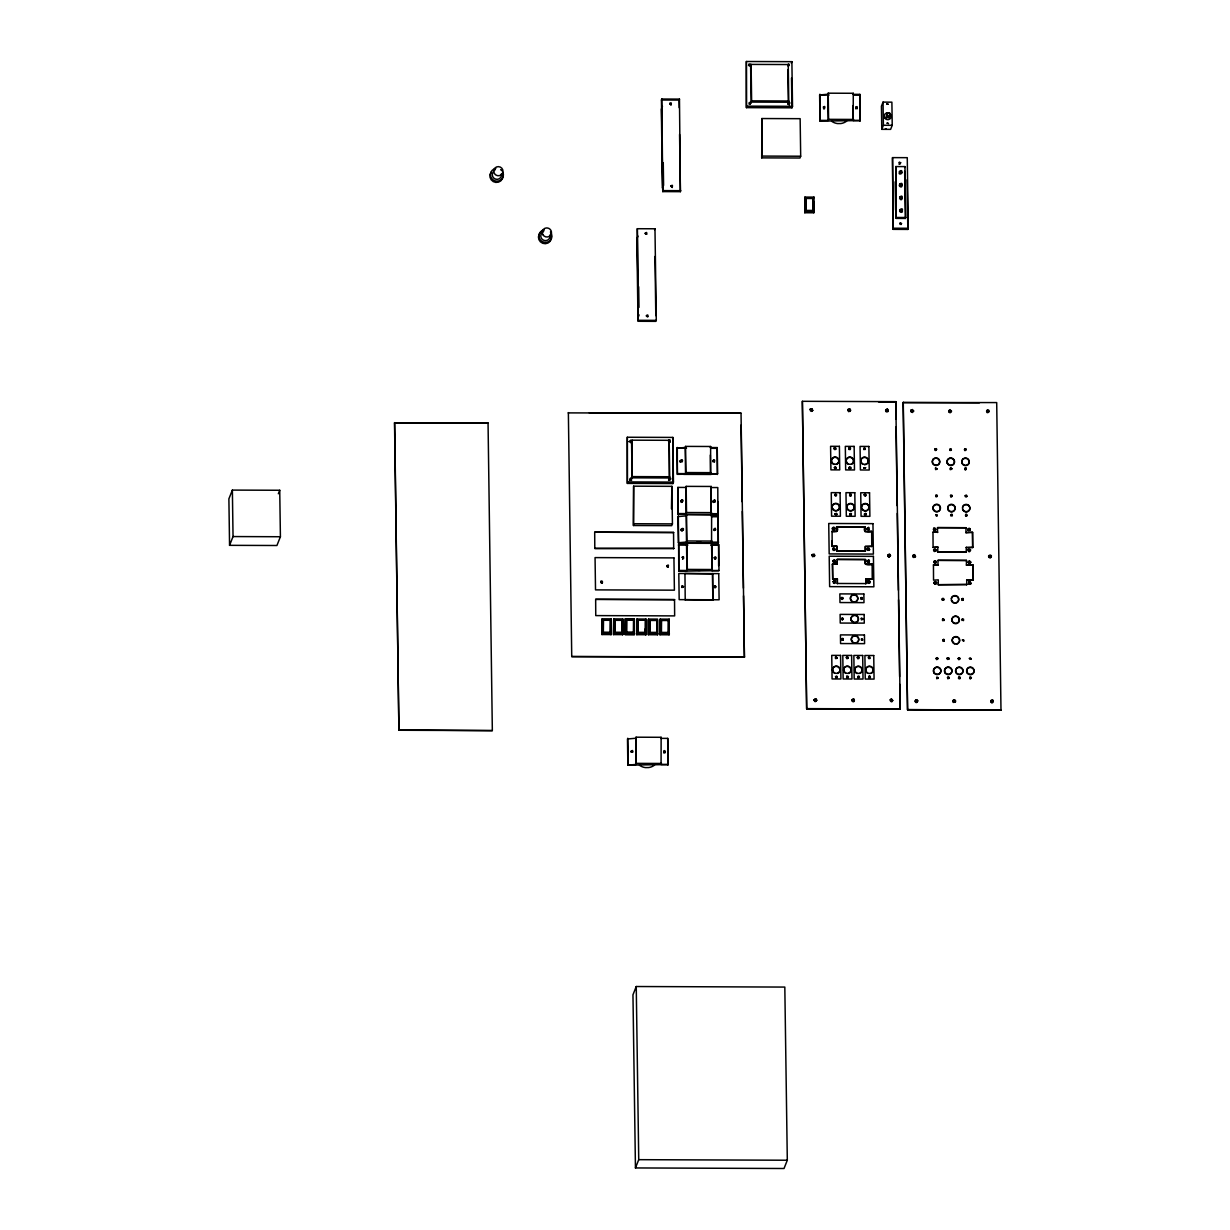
<?xml version="1.0" encoding="UTF-8"?>
<svg xmlns="http://www.w3.org/2000/svg" width="1230" height="1230" viewBox="0 0 1230 1230"><rect width="100%" height="100%" fill="white"/><g stroke="black" fill="none" stroke-linecap="round" stroke-linejoin="round"><path stroke-width="1.5" d="M603.3 632.205L603.377 619.674L610.434 619.689L610.357 632.235L603.3 632.205L603.377 619.674M614.908 632.251L614.985 619.705L622.042 619.736L621.965 632.282L614.908 632.251L614.985 619.705M626.516 632.066L626.577 619.536L633.635 619.551L633.573 632.097L626.516 632.066L626.577 619.536M638.124 632.343L638.186 619.797L645.243 619.828L645.181 632.358L638.124 632.343L638.186 619.797M649.732 632.374L649.794 619.843L656.851 619.859L656.789 632.404L649.732 632.374L649.794 619.843M661.34 632.42L661.402 619.874L668.459 619.905L668.397 632.451L661.34 632.42L661.402 619.874M806.111 210.407L806.188 197.861L813.245 197.892L813.168 210.438L806.111 210.407L806.188 197.861M835.554 676.654L837 677.53M837.246 677.253C836.062 673.056 834.816 680.866 837.369 676.715M960.092 658.481L958.693 659.695L958.462 658.004M846.332 657.404L846.747 658.696M848.024 658.035L847.824 656.882L846.578 657.143M947.285 658.112L948.668 659.234M851.867 700.562C853.805 695.15 856.218 704.129 852.067 700.608M952.896 700.823C954.034 705.543 957.463 698.025 953.327 700.254M955.649 700.962L955.418 701.961M868.718 676.715C869.41 680.882 871.701 673.533 868.595 677.023M971.439 677.73L970.239 679.006L969.686 677.423M917.764 700.823C915.735 706.266 913.506 697.287 917.549 700.793M631.482 480.407L630.975 479.408L629.729 479.823M669.935 442.262L668.49 441.339M834.401 467.523C835.8 470.921 836.846 464.771 834.34 467.615M836.077 468.2C834.663 464.802 833.617 470.952 836.123 468.107M936.983 468.891L935.492 468.03L936.491 469.491M848.808 448.473C851.529 445.691 850.191 451.779 848.854 448.381M680.036 461.066L679.944 461.85M668.643 480.377C670.611 479.331 670.673 479.362 668.643 480.361M630.913 752.068L631.836 751.161L632.774 752.084M681.297 500.502C684.418 497.812 681.512 503.593 681.927 500.349M682.45 501.256L681.651 502.44M682.281 530.791L682.158 528.808L682.112 530.576M682.112 557.39C685.233 554.699 682.327 560.465 682.742 557.221M712.893 501.671C714.661 497.919 716.583 504.208 713.046 501.609M713.769 500.395C716.106 503.7 714.722 497.766 714.353 500.456M714.169 528.838C716.506 532.144 715.137 526.209 714.768 528.9M714.584 557.267C717.305 559.619 714.661 554.253 715.66 559.05M715.23 559.05L715.414 557.605L713.969 557.913M714.123 587.002C717.198 583.097 714.661 591 714.353 586.233M812.553 410.589L812 408.744L809.986 409.544M834.125 448.258L834.447 449.58M835.078 513.802L835.846 515.247L836.877 514.032M851.191 495.429C851.683 492.108 847.655 496.044 850.899 495.659M864.552 513.909C864.936 518.076 867.688 511.28 864.521 514.002M885.6 410.574L887.46 408.96L888.214 411.266M861.384 639.077L861.507 640.246M911 410.159L911.538 412.035L913.567 411.22M913.598 410.866L912.46 412.481L910.754 411.512M935.015 449.181C935.123 453.224 938.398 446.982 935.138 449.088M935.969 514.724L936.276 516.047M952.082 496.351C951.789 492.246 948.945 498.98 952.112 496.259M966.826 496.382L965.273 495.505M965.673 514.432C964.597 517.476 969.086 514.54 965.75 514.601M949.329 677.73L947.638 678.668M961.983 619.49L961.968 620.489M970.762 562.11L969.501 563.355L968.21 562.095M962.275 640C965.258 643.029 961.368 637.432 963.644 641.015M892.55 700.608C890.412 695.288 889.09 704.882 892.673 700.301M951.497 411.051L950.344 412.665M812.061 554.792L812.553 556.667M814.798 555.268L814.46 556.252M915.504 556.683L914.336 554.592L912.814 556.56M836.938 658.158L835.985 656.682L835.57 658.634M837.107 657.62L836.677 658.557M943.794 599.748C944.44 596.427 940.151 600.148 943.456 599.963M849.161 467.462L849.423 468.815L850.653 468.43M863.737 468.046L865.49 467.738M964.797 468.446C964.95 472.658 968.133 466.062 964.781 468.538M859.493 676.946L858.386 678.084L857.648 676.792M959.861 678.622L958.585 677.499M960.215 678.422L959.969 677.054L958.57 677.592M961.706 598.918L962.152 600.394L963.351 599.748M963.336 599.84L962.875 598.364L961.691 599.01M849.838 513.771C849.1 517.046 853.42 513.479 850.176 513.571M952.343 515.631L951.897 514.171L950.606 515.016M964.535 449.211C963.966 452.748 968.118 448.504 964.689 449.135M834.832 494.522L834.663 495.29M836.6 494.952C835.232 498.396 833.832 492.661 836.4 494.798M887.691 555.622L889.213 554.423L890.443 555.591M890.582 555.637L889.059 556.836L887.814 555.668M866.735 528.608L868.764 527.778L868.518 529.93L866.735 528.931L868.595 527.301L868.795 529.761M970.086 530.176C971.393 526.994 965.888 528.362 968.133 530.684M958.155 658.726C960.03 655.298 960.43 661.602 958.278 658.665M848.147 657.727L847.655 658.619M948.853 659.188L948.714 657.804L947.285 658.219M851.883 700.208L854.143 699.409L853.743 701.746M813.983 700.055L815.582 698.963L816.751 700.208M816.858 700.254L815.613 701.361L814.091 700.101M787.769 64.667C789.583 62.038 790.183 67.496 787.8 65.144M937.091 468.815L935.477 469.614M951.359 450.211L950.006 449.042M933.985 582.789L935.138 581.805L936.507 583.005M936.599 583.02C935.461 586.695 932.094 581.498 935.6 581.529C938.352 582.466 934.662 585.695 934.077 582.82M680.328 461.942C680.036 458.313 682.235 462.911 682.558 460.773C682.45 457.975 679.083 461.358 681.912 461.419M232.378 490.094L228.888 498.857L229.564 545.336L276.919 545.505L280.409 536.741L279.733 490.263L232.378 490.094L233.039 536.557L229.564 545.336M278.334 493.768L279.733 490.263M394.523 422.92L488.049 422.951L492.338 730.605L398.92 730.251L394.523 422.92L488.049 422.951M398.92 730.251L394.646 422.613M661.433 100.014L661.832 99.03L679.467 99.107L680.39 191.665L662.755 191.603L661.433 100.014L679.083 100.076L679.467 99.107M662.463 106.395L661.34 109.224L662.463 188.052L663.585 185.223L663.262 162.698M637.325 228.719L638.247 321.276L655.898 321.353L656.282 320.369L654.975 228.78L637.325 228.719L638.247 321.276M637.955 236.083L636.832 238.897L637.97 317.724L639.093 314.911M568.245 412.896L741.044 413.234L744.411 657.204L571.735 656.574L568.368 412.588M662.755 191.603L661.832 99.03M654.575 229.764L654.975 228.78M746.379 61.5L746.426 107.64L791.936 107.81L792.52 106.318L791.889 61.669L746.379 61.5L746.426 107.64M787.692 103.689L788.768 100.998L788.245 64.544L751.1 64.406L750.623 65.621L751.146 102.075L788.292 102.213L787.815 69.587M492.338 730.605L399.043 729.943M750.546 103.551L751.622 100.86L751.1 64.406M627.315 437.25L627.362 483.405L672.871 483.575L673.456 482.083L672.825 437.419L627.315 437.25L627.362 483.405M594.69 532.206L673.563 532.498L594.69 532.206L594.797 548.457L673.794 548.442L594.797 548.457M630.959 442.862L632.035 440.171L669.182 440.309L669.704 476.748L668.628 479.454M761.893 118.541L761.724 157.871L799.977 158.009L800.684 156.225L800.146 118.68L761.893 118.541L761.724 157.871M787.769 65.759L788.245 64.544M791.29 63.16L791.889 61.669M669.182 440.309L669.228 477.963L632.082 477.824L632.035 440.171M633.635 486.188L633.465 525.518L671.718 525.656L672.426 523.888L671.888 486.342L633.635 486.188L633.465 525.518M571.735 656.574L744.534 656.897M595.658 599.348L674.532 599.64L595.658 599.348L595.751 615.6L674.64 615.892L674.532 599.64M672.825 437.419L672.871 483.575M611.172 618.936L610.987 634.572L611.172 618.936L602.116 618.905L601.931 634.542L611.218 634.572L611.018 619.905M601.931 634.542L602.116 618.905M717.613 473.75L677.376 474.334L677.007 448.181L685.156 447.474L685.587 446.398L710.633 446.49L710.586 473.719L717.613 473.75L717.228 447.582L710.217 447.566L710.633 446.49M610.357 632.235L610.434 619.689M860.231 120.54L820.01 121.124L819.626 94.971L827.79 94.249L828.205 93.188L853.266 93.28L853.22 120.509L860.231 120.54L859.862 94.372L852.851 94.341L853.266 93.28M622.78 618.982L622.595 634.619L622.78 618.982L613.724 618.936L613.539 634.588L622.826 634.619L622.611 619.951M671.888 486.342L671.472 508.774M613.539 634.588L613.724 618.936M677.376 474.349L677.299 447.443M820.01 121.124L819.933 94.218M621.965 632.282L622.042 619.736M625.317 618.767L625.148 634.634L634.434 634.665L634.373 618.798L625.317 618.767L625.148 634.403L634.203 634.449L634.588 633.465L625.532 633.435M711.171 513.694L711.217 486.465L686.155 486.373L685.725 487.449L677.868 487.418L677.945 514.325L717.89 514.463L717.797 487.557L710.786 487.541L711.171 513.694L718.182 513.725M683.542 474.365L711.155 474.457M677.668 473.596L685.541 473.627L685.956 472.566L685.587 446.398M820.302 120.386L828.159 120.417L828.589 119.341L828.205 93.188M633.573 632.097L633.635 619.551M633.988 619.766L634.373 618.798M677.945 514.325L677.868 487.418M645.981 619.059L645.812 634.711L645.981 619.059L636.94 619.028L636.756 634.68L646.042 634.711L645.827 620.043M804.927 197.092L804.758 212.744L813.799 212.775L814.198 211.806L813.983 197.123L804.927 197.092L804.758 212.744M678.36 542.753L686.509 542.046L686.94 540.985L686.571 514.817L686.14 515.877L677.991 516.6L678.36 542.753L718.289 542.907L718.212 516L711.201 515.97L711.724 514.448M636.756 634.68L636.94 619.028M678.253 513.571L686.109 513.602L686.524 512.541L686.155 486.373M645.243 619.828L637.955 620.397M813.168 210.438L813.245 197.892M813.599 198.107L813.983 197.123M657.42 634.757L657.589 619.105L648.548 619.074L648.149 620.043L648.364 634.711L657.65 634.757L657.435 620.074M718.996 570.612L678.76 571.197L678.683 544.29L686.54 544.321L686.97 543.26L712.032 543.352L711.986 570.582L718.996 570.612L718.628 544.444L711.601 544.413L711.986 570.582M717.305 474.488L717.228 447.582M859.939 121.278L859.862 94.372M648.364 634.711L648.548 619.074M656.789 632.404L656.851 619.859M710.786 487.541L711.217 486.465M741.044 413.234L589.355 412.973M678.76 571.197L678.683 544.29M660.141 619.12L659.972 634.757L669.258 634.788L669.197 619.151L660.141 619.12L659.972 634.757M679.068 570.459L686.924 570.489L687.339 569.413L686.97 543.26M668.397 632.451L668.459 619.905M635.633 738.261L627.485 738.984L627.854 765.137L668.09 764.553L667.721 738.384L660.695 738.354L661.125 737.293L636.064 737.201L636.018 764.43L627.854 765.137M669.028 634.788L669.197 619.151M718.289 542.907L718.212 516M883.048 102.121L881.433 106.18L881.772 129.335L890.612 129.365L892.227 125.306L891.888 102.167L883.048 102.121L883.386 125.276L881.772 129.335M712.831 600.071L712.57 573.611L712.831 600.071L685.341 599.671M685.833 514.663L711.616 514.909L711.57 542.138L718.581 542.169M711.601 544.413L712.032 543.352M886.938 113.191L886.307 117.619L889.09 117.634L889.767 115.928L889.721 113.191L886.938 113.191L886.307 117.619M889.721 113.191L889.09 117.634M718.612 565.739L718.628 544.444M636.018 764.43L636.064 737.201M892.519 157.625L893.088 229.349L907.817 229.41L908.278 228.273L907.263 157.671L892.519 157.625L893.088 229.349M667.721 738.384L667.798 765.291M802.375 401.303L806.665 708.941L900.222 708.972L895.809 401.657L802.375 401.303L806.665 708.941M895.809 166.557L896.178 218.387L905.342 218.433L905.711 217.51L904.988 166.588L895.809 166.557L896.178 218.387M661.125 737.293L661.079 764.522L668.09 764.553M904.619 167.511L904.988 166.588M636.248 986.522L632.958 994.809L635.449 1167.947L784.017 1168.5L787.308 1160.228L784.817 987.075L636.248 986.522L638.739 1159.675L635.449 1167.947M836.708 531.252C823.716 530.545 842.058 535.081 836.646 526.701L865.105 526.809C859.893 536.603 882.187 529.684 865.167 531.36M836.585 531.575L836.646 526.701M832.31 546.182L836.923 546.197L832.187 546.489L832.095 531.237M895.932 419.246L895.809 401.657M865.336 551.178L865.259 546.612L871.886 546.335L865.382 546.305L865.336 551.178L836.877 551.071L836.923 546.197M832.649 579.207L837.399 578.915L832.649 579.207L832.433 564.263L837.184 563.97L837.123 559.419L865.582 559.527C860.354 569.305 882.663 562.402 865.643 564.078M837.123 559.419L865.582 559.527M832.433 564.263L837.184 563.97M903.143 402.548L996.7 402.579L1000.989 710.217L907.556 709.864L903.143 402.548L979.418 402.825M837.399 578.915L837.338 583.789L837.276 579.222M865.044 531.668L865.105 526.809M865.736 579.33L872.362 579.053L865.736 579.33L865.797 583.896L865.859 579.023M932.986 532.175L937.598 532.19L932.986 532.175L933.078 547.427L937.814 547.135L933.078 547.427M937.537 527.624L965.996 527.732L937.537 527.624L937.475 532.498M937.767 551.993L966.35 551.793L937.767 551.993L937.814 547.135M933.447 564.877L938.075 564.908L933.447 564.877L933.539 580.145L938.29 579.853L938.229 584.711L966.811 584.511L938.229 584.711M938.013 560.342L966.473 560.45L938.013 560.342L937.952 565.216M972.592 532.313L965.934 532.605L972.592 532.313L972.684 547.565L966.15 547.55L972.807 547.258M907.556 709.864L903.266 402.241M973.053 565.031L966.534 565.001L973.053 565.031L973.268 579.976L966.626 580.268L973.268 579.976M1000.989 710.217L907.679 709.556M672.318 187.529L671.027 186.284M629.13 441.708L630.36 441.109M682.604 530.453C685.802 527.547 679.421 528.162 682.896 529.838M714.184 461.85L713.6 460.512L713 461.85M714.599 461.85L713.354 460.481M713.139 500.918L713.369 502.47M713.723 502.255L714.845 501.609M714.707 557.467L714.722 559.05M810.109 409.236L810.647 411.112L812.538 410.62M812.676 410.282L811.908 411.42M834.217 448.043L834.57 449.273L835.677 449.135M835.708 449.257L835.539 448.166L834.248 448.166M836.646 514.801L836.415 513.248L835.032 513.894M885.646 410.22C887.384 406.776 890.059 412.896 886.307 411.758M832.633 549.087L834.186 548.211L835.155 549.426M835.232 549.441L834.524 550.502M832.802 561.034L834.355 560.142L835.324 561.357M835.401 561.372L834.955 562.248M864.582 494.445L865.689 494.583L865.705 495.859M864.429 514.217L865.551 513.587L866.243 514.448M866.335 514.386L865.459 515.047L864.521 514.14M869.672 549.564L869.226 550.425M867.78 581.329C867.258 586.879 872.67 579.023 867.857 581.375M846.717 676.346L846.947 677.884L848.177 677.438M868.334 657.727C870.502 654.468 870.302 660.695 868.426 657.65M950.513 495.352L950.867 496.582L951.974 496.443M986.537 411.143C989.966 406.607 989.32 415.863 986.614 411.189M933.524 550.01L935.861 549.718M966.734 496.597C966.934 492.169 963.428 498.888 966.872 496.29M968.21 549.533L969.009 551.363L970.547 549.841M942.503 619.197L942.534 620.596M944.194 619.889C940.735 622.073 944.609 616.199 943.841 620.612M968.133 562.079L969.471 560.849L970.593 562.095M970.731 562.433C968.687 566.492 966.918 559.158 970.455 561.787M968.671 582.251L969.163 583.958L970.701 583.773M970.778 583.82L970.547 582.313L968.748 582.297M962.075 619.274L963.351 620.52L962.506 619.167M963.551 620.489L963.52 619.09L962.091 619.397M970.916 659.341L970.762 658.25L969.455 658.25M892.626 700.654L891.842 701.792M990.95 700.516C991.58 706.205 995.501 697.395 990.827 700.823M848.008 409.39L848.731 411.712L850.56 410.466M951.451 411.404L950.114 412.388L948.899 411.681M913.106 555.222C912.245 560.849 918.441 554.084 913.214 555.253M841.674 639.262C843.842 636.125 843.703 642.352 841.766 639.185M944.225 640.953L943.933 639.708L942.826 639.8M843.027 598.518C841.566 601.578 840.044 596.12 842.827 597.626C842.796 601.562 839.921 595.996 842.919 598.349M943.687 599.963L942.472 598.641M951.805 468.968L950.129 469.583M859.447 677.177L857.664 677.038M860.692 598.303C863.537 595.089 861.692 602.223 860.769 598.226M865.367 448.935C861.63 450.611 866.166 445.306 864.967 449.611M964.643 448.996C964.781 452.84 967.733 447.028 964.52 449.304M834.709 494.829L835.77 493.953L836.477 495.029M887.768 555.268C891.996 551.04 889.29 560.988 887.814 555.314M629.16 441.601C631.313 442.692 630.898 437.895 630.283 441.309M969.917 530.453C970.67 525.979 965.242 531.129 969.809 530.376M835.493 676.731L837.184 676.792M857.571 657.066L857.602 658.65M947.408 657.912C946.101 661.509 951.021 657.85 947.469 658.065M969.809 677.223C971.9 680.943 969.378 674.563 971.254 677.807M917.319 702.13C918.872 696.626 911.861 702.53 917.18 702.053M951.236 450.395C952.02 445.875 947.715 452.133 951.359 450.088M600.963 581.267L601.977 582.743M602.254 582.789L602.27 581.19L600.84 581.575M787.815 104.166L789.076 103.812L789.306 105.242M666.845 565.754L668.428 565.246L668.136 566.999M670.996 105.242L670.98 103.95L669.658 103.95M857.095 108.824L856.403 107.271L855.773 108.824M900.037 164.205L899.499 162.975L898.992 164.205M682.035 461.927L681.82 460.497L680.313 460.804M682.05 502.209L682.312 500.795L680.851 500.61M680.99 529.546L682.727 530.007M713.969 529.361L715.706 529.823L713.984 530.268M682.066 585.926L681.82 587.34M834.094 448.35L835.662 447.858L835.37 449.596M910.877 410.482L912.552 409.529L913.475 411.174M849.761 494.245L849.669 495.828L851.083 495.521M850.96 495.828L850.945 494.552L849.838 494.399M834.494 529.53C836.738 525.702 829.85 527.532 833.264 529.853C837.184 529.684 832.418 525.133 832.341 528.962M935.261 448.781C934.339 451.948 938.628 448.781 935.323 448.95M867.504 548.349L867.411 550.425M867.98 581.067L867.796 582.574L869.548 583.035M869.687 583.143L869.871 581.636L868.119 581.175M843.211 619.182C841.228 621.903 841.105 616.307 843.165 618.813M933.678 528.362L934.154 530.776M862.753 640.092C860.954 636.786 863.875 641.583 861.492 638.97M935.676 551.24L936.107 549.718M966.872 516.016L966.319 514.171L965.581 516.016M869.887 658.604L869.21 657.051L868.58 658.588M963.705 641.184L963.69 639.908L962.567 639.754M971.039 659.034C966.918 658.834 973.407 658.296 969.317 658.573M889.936 699.885L891.504 699.286L892.488 700.254M850.084 411.389C852.159 406.054 844.549 411.281 849.915 411.297M812.092 554.776L814.137 554.054L814.229 556.529M915.474 556.698L913.06 556.575M843.196 640.215L842.596 638.647L841.889 640.154M942.672 639.984C945.224 637.171 943.902 643.813 942.672 640.353M835.554 656.897L835.37 657.973L836.615 658.373M942.411 598.472L942.226 600.071L943.656 599.84M849.423 467.062L849.023 468.23M850.53 468.738L850.714 467.154L849.3 467.385M748.855 103.95L750.331 103.874M857.679 676.669L858.863 676.023L859.37 677.253M958.862 677.115C957.048 680.528 962.46 677.622 958.939 677.299M860.8 598.088C863.106 596.473 862.322 600.963 860.785 598.457M899.776 224.044L901.113 224.521M851.175 515.093L851.391 513.51L849.976 513.71M857.448 657.374L858.863 656.943L858.725 658.68M953.45 699.947L953.265 702.422L955.341 701.961M869.087 676.131L868.872 677.392L870.333 677.469M849.238 447.812L849.038 449.55M850.161 449.627L850.499 448.596L849.33 448.012M935.369 468.353L936.937 468.661M602.07 582.943L602.577 582.067L601.024 581.421M833.371 581.298C836.262 579.253 835.816 585.28 833.279 582.805M666.983 565.569C670.104 564.385 667.075 569.198 666.86 565.908M645.166 233.639L646.749 234.284M824.469 108.855L823.977 107.148L823.547 108.855M646.334 316.11L647.933 316.756M899.73 171.677C896.885 176.367 905.526 172.784 900.083 171.539M712.708 460.743L713.784 460.481M680.728 500.918L682.281 501.333M681.466 500.456C679.683 503.439 685.248 500.918 681.497 500.333M810.201 409.267L811.877 409.052L812.584 410.236M682.588 530.345L681.036 529.93M714.323 530.607L714.799 529.023M682.804 558.927L682.973 557.498M888.106 411.235L885.769 410.62M911.092 410.19L913.429 410.82M683.403 587.217C679.252 585.957 686.371 585.987 681.974 587.525M835.185 513.71L836.723 514.109M836.615 514.678L835.047 514.032M950.529 495.475L952.112 496.121M936.076 514.632C938.167 517.323 935.922 512.126 937.198 516.047M966.719 496.474L965.15 495.844M663.677 751.684C663.923 748.67 667.137 752.791 664.123 752.237C663.477 749.393 666.829 754.036 663.631 752.837M935.799 550.917C931.817 553.7 934.923 545.505 936.045 550.348M968.271 549.579L970.286 549.841M846.732 676.469C848.7 675.608 849.269 677.915 846.917 676.316M947.623 677.392L949.16 677.807M991.057 700.547C994.778 698.563 992.841 705.451 990.704 701.853M848.116 409.421L849.792 409.236L850.484 410.42M949.007 410.343L951.328 411.005M812.323 554.499L814.629 555.222M814.352 556.221L812.999 556.514L812.015 555.145M944.21 640.83L942.764 640.569M950.19 468.307L951.62 468.584M964.95 468.369C967.626 467.431 965.565 471.382 964.751 468.676M857.848 676.485L859.355 677.023M961.845 598.841C964.566 597.903 962.46 601.901 961.66 599.148M952.189 515.708L950.682 515.17M836.277 495.552L834.847 495.213M935.876 495.382L937.368 495.951M937.168 496.49L935.676 495.905M990.534 557.79C993.779 553.869 985.414 555.883 990.304 557.574C994.44 554.515 985.86 554.33 989.458 557.805M748.501 65.467L749.931 65.836M936.676 677.299L938.136 677.945M937.89 678.468C933.831 676.869 941.058 677.069 936.66 678.729M958.508 658.142L959.923 658.557M951.174 450.241L949.729 449.55M602.193 582.636L600.778 582.682M682.588 559.02L683.68 558.143L682.558 557.252M865.643 495.69L864.26 494.906M682.143 586.095L683.511 586.649M834.355 529.423L832.602 528.946M714.568 586.218L715.937 586.772M715.645 587.494L714.276 586.925M867.642 548.457L869.579 549.549M834.816 562.141L832.895 561.049M933.816 528.485C937.091 527.486 935 532.59 933.355 529.577C933.324 526.163 937.921 529.469 934.815 530.776M935.538 551.117L933.601 550.025M969.548 551.686C973.268 548.365 965.381 548.595 968.886 551.686M862.461 619.582L861.185 618.352L862.86 618.567L861.415 619.889L861.384 618.321L862.784 619.12M942.703 619.182L944.102 619.966M847.977 677.576L846.624 677.023M835.631 657.081L836.954 657.696M849.5 467.246L850.806 467.877M850.453 468.553L849.223 468.153M851.098 514.909L849.792 514.002M868.641 529.623L866.858 528.623M846.793 657.035L847.947 658.142L846.317 657.65M953.65 700.101L955.449 700.916M869.18 676.331L870.425 677.115M668.705 441.232L669.95 442.031M668.044 566.784L666.891 566.138M682.327 528.777L681.113 529.238L681.343 530.791M681.943 530.607L683.28 529.7L681.912 528.777M714.384 557.682L715.568 558.574M901.144 209.684C896.47 210.899 903.85 214.727 902.159 210.207M819.626 94.971L829.143 95.002M853.866 95.094L859.57 95.11M751.622 100.86L788.768 100.998M747.025 106.149L792.52 106.318M886.984 115.928L889.767 115.928M828.589 119.341L853.651 119.433M883.386 125.276L892.227 125.306M885.323 128.904L886.246 128.904M762.431 156.087L800.684 156.225M663.139 190.619L680.79 190.681M805.942 198.461L812.999 198.491M805.143 211.775L814.198 211.806M896.547 217.479L905.711 217.51M893.534 228.227L908.278 228.273M638.631 320.307L656.282 320.369M878.528 401.902L895.686 401.964M677.007 448.181L686.509 448.212M710.771 448.304L716.936 448.335M685.956 472.566L711.017 472.658M632.558 476.61L669.704 476.748M627.961 481.914L673.456 482.083M686.524 512.541L711.586 512.633M712.216 516.723L717.92 516.738M634.173 523.734L672.426 523.888M836.523 527.009L864.982 527.116M233.039 536.557L280.409 536.741M686.94 540.985L712.001 541.077M678.391 545.044L687.893 545.075M710.725 545.151L718.32 545.182M837 550.763L865.459 550.871M687.339 569.413L712.401 569.521M712.447 573.918L684.956 573.503L685.218 599.979M837.461 583.481L865.92 583.574M626.347 620.135L633.404 620.166M603.13 620.274L610.188 620.289M614.739 620.32L621.796 620.335M649.563 620.443L656.62 620.474M661.171 620.489L668.228 620.504M602.316 633.573L611.371 633.604M613.924 633.619L622.98 633.65M637.14 633.696L646.196 633.727M648.748 633.742L657.804 633.773M660.356 633.788L669.412 633.819M806.788 708.634L900.222 708.972M636.433 763.369L661.494 763.461M638.739 1159.675L787.308 1160.228M681.943 502.163L680.866 501.886M682.312 557.221L683.204 557.344M901.129 184.3C896.27 184.346 902.513 189.82 901.99 185.038M949.622 412.65L948.714 411.005M852.682 701.684L851.99 700.254M901.821 197.4C897.07 195.708 901.559 202.919 902.205 198.015M987.198 412.696L987.014 410.236L989.274 411.512M833.248 550.502C832.387 544.137 837.369 552.716 832.71 549.103M714.399 500.579L714.753 501.686M713.907 502.163L713.554 500.918L714.722 501.44M950.959 516.062L951.067 514.509L952.389 515.401M863.86 449.642L863.998 448.089L865.305 449.012M886.015 411.543L885.723 410.267M968.564 583.804C972.776 586.372 969.655 578.085 968.441 583.512M936.03 561.664C931.448 559.45 935.938 566.892 936.153 561.357C932.171 558.804 935.046 566.354 936.291 561.649M680.713 461.927L680.697 460.635L681.758 461.542M951.697 468.815C950.006 465.401 949.898 471.982 951.82 468.507M863.875 467.984C867.581 466.616 861.753 469.506 865.689 467.661M951.374 411.358L950.114 409.651L948.638 411.666M631.497 480.284L630.621 479.316L629.668 480.392M972.469 532.621L972.684 547.565M972.93 565.339L973.145 580.283M965.996 527.732L965.934 532.605M966.273 547.242L966.227 552.101M966.473 560.45L966.411 565.323M966.749 579.945L966.688 584.819M907.11 179.795L907.817 229.41M904.665 171.278L905.342 218.433M895.194 181.809L895.594 210.099M896.04 426.933L897.177 505.684M897.285 513.371L898.392 590.2M898.53 599.794L899.622 676.623M899.745 684.311L900.099 709.279M871.67 531.391L871.763 546.643M872.147 564.109L872.239 579.361M865.459 559.835L865.52 564.385M853.005 105.565L853.22 120.509M836.8 546.52L836.877 551.071M837.015 561.249L837.061 564.278M827.79 94.249L828.159 120.417M832.556 563.955L832.772 578.899M832.11 540.893L832.187 546.489M813.645 201.766L813.799 212.775M791.505 78.043L791.936 107.81M741.075 425.057L742.182 501.794M742.32 511.388L743.412 588.14M743.535 595.812L744.411 657.204M717.69 501.379L717.89 514.463M710.325 455.038L710.586 473.719M685.156 447.474L685.541 473.627M685.725 487.449L686.109 513.602M686.14 515.877L686.509 542.046M686.54 544.321L686.924 570.489M679.083 100.076L679.191 107.702M679.575 134.424L680.39 191.665M678.284 515.862L678.653 542.015M673.563 532.498L673.671 548.749M654.96 256.47L655.805 315.618M645.135 628.945L645.181 632.358M638.678 286.759L638.985 307.392M631.559 441.37L632.082 477.824M634.065 625.271L634.203 634.449M627.777 738.246L628.161 764.399M846.809 506.668A3.721 3.628 21.7 0 1 852.575 504.377A3.721 3.628 21.7 0 1 852.359 510.512A3.721 3.628 21.7 0 1 846.778 507.621M864.459 464.709A3.721 3.628 21.7 0 0 867.242 458.606L866.489 457.99A3.721 3.628 21.7 0 0 861.999 458.375M862.614 464.141A3.721 3.628 21.7 0 1 861.861 463.526M861.292 462.757A3.721 3.628 21.7 0 1 861.384 459.113L862.122 458.067A3.721 3.628 21.7 0 1 866.612 457.683L867.365 458.298A3.721 3.628 21.7 0 1 867.473 463.218A3.721 3.628 21.7 0 1 862.476 463.649A3.721 3.628 21.7 0 1 861.507 458.805M836.092 464.479A3.721 3.628 21.7 0 0 838.26 459.144L837.661 458.39A3.721 3.628 21.7 0 0 832.418 458.375L831.834 459.128A3.721 3.628 21.7 0 0 834.171 464.479M848.5 464.387A3.721 3.628 21.7 0 1 846.793 458.805A3.721 3.628 21.7 0 1 852.698 458.744A3.721 3.628 21.7 0 1 851.329 464.34M832.064 506.714A3.721 3.628 21.7 0 1 837.184 503.946A3.721 3.628 21.7 0 1 838.676 509.574M837.984 510.219A3.721 3.628 21.7 0 1 832.049 507.667M853.128 602.1A3.721 3.628 21.7 0 1 850.976 596.473A3.721 3.628 21.7 0 1 857.064 596.504A3.721 3.628 21.7 0 1 855.05 602.1M845.81 673.364A3.721 3.628 21.7 0 1 844.38 667.721A3.721 3.628 21.7 0 1 850.284 667.936A3.721 3.628 21.7 0 1 848.654 673.456M861.63 506.406A3.721 3.628 21.7 0 1 867.335 504.423A3.721 3.628 21.7 0 1 867.365 510.404A3.721 3.628 21.7 0 1 861.646 508.298M834.678 673.302A3.721 3.628 21.7 0 1 833.371 667.644A3.721 3.628 21.7 0 1 839.26 667.967A3.721 3.628 21.7 0 1 837.522 673.471M857.126 673.533A3.721 3.628 21.7 0 1 855.265 668.013A3.721 3.628 21.7 0 1 861.154 667.767A3.721 3.628 21.7 0 1 859.97 673.41M866.197 671.918A3.721 3.628 21.7 0 1 867.519 666.952A3.721 3.628 21.7 0 1 872.608 668.336A3.721 3.628 21.7 0 1 871.286 673.302M867.565 673.271A3.721 3.628 21.7 0 1 866.796 672.672M951.328 598.549A3.721 3.628 21.7 0 1 957.017 596.535A3.721 3.628 21.7 0 1 957.109 602.5A3.721 3.628 21.7 0 1 951.359 600.44M962.521 507.329A3.721 3.628 21.7 0 1 968.225 505.361A3.721 3.628 21.7 0 1 968.256 511.326A3.721 3.628 21.7 0 1 962.537 509.22M966.319 465.555A3.721 3.628 21.7 0 0 968.133 459.528L967.38 458.913A3.721 3.628 21.7 0 0 962.89 459.313L962.275 460.035A3.721 3.628 21.7 0 0 965.35 465.632M932.955 507.652A3.721 3.628 21.7 0 1 938.644 505.176A3.721 3.628 21.7 0 1 938.613 511.326A3.721 3.628 21.7 0 1 932.94 508.605M947.7 507.606A3.721 3.628 21.7 0 1 953.465 505.299A3.721 3.628 21.7 0 1 953.25 511.434A3.721 3.628 21.7 0 1 947.669 508.559M952.251 621.627A3.721 3.628 21.7 0 1 953.573 616.891A3.721 3.628 21.7 0 1 958.508 617.86A3.721 3.628 21.7 0 1 958.062 622.749M957.263 623.287A3.721 3.628 21.7 0 1 952.804 622.411M958.508 643.106A3.721 3.628 21.7 0 1 956.863 644.043M954.941 644.028A3.721 3.628 21.7 0 1 952.343 639.262A3.721 3.628 21.7 0 1 957.37 637.217A3.721 3.628 21.7 0 1 959.092 642.352M549.933 235.022A4.659 4.536 21.7 0 1 546.966 240.388A4.659 4.536 21.7 0 1 541.2 237.882A4.659 4.536 21.7 0 1 543.153 232.055M551.332 236.375A6.519 6.35 21.7 0 1 542.676 243.279A6.519 6.35 21.7 0 1 540.77 232.362M542.199 231.501A6.519 6.35 21.7 0 1 543.829 231.025M550.425 232.086A6.519 6.35 21.7 0 1 548.657 241.664A6.519 6.35 21.7 0 1 539.309 238.113A6.519 6.35 21.7 0 1 544.337 229.764M502.347 173.584A4.659 4.536 21.7 0 1 494.291 173.353A4.659 4.536 21.7 0 1 498.396 166.634A4.659 4.536 21.7 0 1 502.347 173.584A6.519 6.35 21.7 0 1 495.813 182.409A6.519 6.35 21.7 0 1 491.093 172.292M501.41 173.753A4.659 4.536 21.7 0 1 495.659 179.165A4.659 4.536 21.7 0 1 493.661 171.493M493.691 170.217A6.519 6.35 21.7 0 1 495.306 169.755M502.809 172.231A6.519 6.35 21.7 0 1 499.103 180.841A6.519 6.35 21.7 0 1 490.616 176.305A6.519 6.35 21.7 0 1 495.813 168.495M500.656 169.663A6.519 6.35 21.7 0 1 501.917 170.816M846.747 121.032A12.454 12.131 21.7 0 1 840.889 123.538L837.645 123.569A12.454 12.131 21.7 0 1 831.634 121.247M637.955 629.191A3.767 3.675 21.7 0 1 637.893 625.501M614.339 628.207A3.767 3.675 21.7 0 1 614.324 626.301M700.577 541.815A12.454 12.131 21.7 0 1 697.333 541.846M700.977 570.243A12.454 12.131 21.7 0 1 697.748 570.29M654.591 765.045A12.454 12.131 21.7 0 1 648.733 767.551L645.504 767.597A12.454 12.131 21.7 0 1 639.492 765.26M857.387 657.496C858.34 660.479 860.047 655.79 857.387 657.496M814.106 699.747C815.29 705.528 818.519 695.75 814.091 699.716M668.705 440.432C670.119 443.83 671.242 437.788 668.705 440.432M833.217 581.559C835.032 586.264 836.723 577.992 833.217 581.559M899.868 197.046C901.805 202.335 903.942 193.218 899.868 197.046M669.258 478.655C670.442 482.129 672.041 476.148 669.258 478.655M788.322 102.89C789.552 106.364 791.013 100.399 788.322 102.89M645.32 233.07C646.488 236.56 648.041 230.625 645.32 233.07M669.812 103.382C670.996 106.872 672.549 100.937 669.812 103.382M646.488 315.541C647.672 319.031 649.225 313.096 646.488 315.541M670.996 185.853C672.18 189.358 673.733 183.408 670.996 185.853M631.236 751.1C632.42 754.59 633.973 748.64 631.236 751.1M713.185 460.42C714.369 463.91 715.922 457.96 713.185 460.42M823.393 107.087C824.577 110.577 826.114 104.627 823.393 107.087M855.819 107.195C857.003 110.7 858.555 104.75 855.819 107.195M886.83 103.935L888.183 104.289L886.83 103.935M832.925 560.711C833.602 566.154 837.246 557.313 832.925 560.726M887.107 123.138L888.444 123.507L887.107 123.138M843.334 618.736C841.412 621.857 841.397 615.692 843.334 618.736M899.253 162.375L900.683 162.76L899.253 162.375M899.468 171.539C901.329 177.089 903.804 167.649 899.468 171.539M864.275 494.675C864.567 498.811 867.519 492.077 864.244 494.768M867.196 548.903C868.657 553.7 871.04 545.52 867.196 548.918M867.242 561.157C869.226 566.215 870.84 556.836 867.242 561.157M867.365 560.849C868.503 565.293 871.286 558.482 867.365 560.849M947.515 677.484C948.607 680.913 950.144 675.039 947.515 677.484M936.199 658.219C936.061 662.001 939.566 656.835 936.168 658.311M937.998 658.557C935.892 661.509 936.184 655.405 937.998 658.557M630.283 478.439C631.221 481.991 633.173 476.164 630.283 478.439M749.347 102.674C750.285 106.241 752.237 100.414 749.347 102.674M899.668 184.177C901.144 189.835 904.296 180.61 899.668 184.177M900.129 223.076L901.529 223.583L900.129 223.076M900.053 209.607C901.405 215.296 904.727 206.117 900.053 209.607M935.723 495.444C935.784 499.718 938.936 493.076 935.707 495.552M748.809 64.36C749.562 67.958 751.822 62.253 748.809 64.36M832.541 458.067L831.957 458.821A3.721 3.628 21.7 0 0 835.247 464.294A3.721 3.628 21.7 0 0 838.383 458.836L837.784 458.083A3.721 3.628 21.7 0 0 832.541 458.067M933.432 458.99L932.847 459.743A3.721 3.628 21.7 0 0 936.138 465.217A3.721 3.628 21.7 0 0 939.274 459.759L938.675 459.005A3.721 3.628 21.7 0 0 933.432 458.99M933.309 459.297L932.724 460.051A3.721 3.628 21.7 0 0 936.015 465.524A3.721 3.628 21.7 0 0 939.151 460.082L938.552 459.313A3.721 3.628 21.7 0 0 933.309 459.297M963.013 459.005L962.398 459.728A3.721 3.628 21.7 0 0 963.367 464.586A3.721 3.628 21.7 0 0 968.364 464.141A3.721 3.628 21.7 0 0 968.256 459.221L967.503 458.606A3.721 3.628 21.7 0 0 963.013 459.005M839.398 446.336L830.588 446.305L830.927 469.86L839.736 469.891L839.398 446.336M854.143 446.398L845.317 446.367L845.656 469.921L854.481 469.952L854.143 446.398M868.887 446.444L860.062 446.413L860.4 469.968L869.226 470.014L868.887 446.444M854.804 492.723L845.979 492.677L846.317 516.262L855.142 516.293L854.804 492.723M840.075 492.677L831.249 492.646L831.588 516.2L840.398 516.231L840.075 492.677M869.548 492.784L860.723 492.753L861.062 516.308L869.887 516.339L869.548 492.784M872.962 523.642L828.728 523.488L829.174 553.915L873.392 554.084L872.962 523.642M873.423 556.36L829.205 556.206L829.635 586.633L873.869 586.802L873.423 556.36M673.932 557.897L595.059 557.605L595.52 589.877L674.394 590.169L673.932 557.897M718.735 573.626L678.806 573.488L679.175 599.64L719.104 599.794L718.735 573.626M863.86 593.982L839.844 593.89L839.982 602.546L863.983 602.639L863.86 593.982M864.152 614.477L840.121 614.4L840.244 623.057L864.275 623.133L864.152 614.477M864.444 634.988L840.444 634.895L840.567 643.551L864.567 643.644L864.444 634.988M840.567 655.405L831.741 655.375L832.08 678.945L840.905 678.975L840.567 655.405M851.621 655.436L842.796 655.405L843.134 678.96L851.96 679.006L851.621 655.436M862.676 655.482L853.851 655.452L854.189 679.022L863.014 679.052L862.676 655.482M873.731 655.529L864.905 655.498L865.244 679.052L874.069 679.083L873.731 655.529M851.883 641.091A3.721 3.628 21.7 0 0 858.325 641.122A3.721 3.628 21.7 0 0 855.035 635.633A3.721 3.628 21.7 0 0 851.883 641.091M851.76 641.399A3.721 3.628 21.7 0 0 858.202 641.43A3.721 3.628 21.7 0 0 854.912 635.941A3.721 3.628 21.7 0 0 851.76 641.399M832.895 509.128A3.721 3.628 21.7 0 0 839.291 508.451A3.721 3.628 21.7 0 0 835.401 503.347A3.721 3.628 21.7 0 0 832.895 509.128M846.548 462.126A3.721 3.628 21.7 0 0 852.944 462.864A3.721 3.628 21.7 0 0 850.314 457.068A3.721 3.628 21.7 0 0 846.548 462.126M850.976 600.086A3.721 3.628 21.7 0 0 857.402 600.102A3.721 3.628 21.7 0 0 854.112 594.628A3.721 3.628 21.7 0 0 850.976 600.086M851.36 620.689A3.721 3.628 21.7 0 0 857.787 621.119A3.721 3.628 21.7 0 0 854.85 615.446A3.721 3.628 21.7 0 0 851.36 620.689M844.426 671.841A3.721 3.628 21.7 0 0 850.822 671.257A3.721 3.628 21.7 0 0 846.993 666.107A3.721 3.628 21.7 0 0 844.426 671.841M855.127 671.334A3.721 3.628 21.7 0 0 861.538 671.903A3.721 3.628 21.7 0 0 858.74 666.168A3.721 3.628 21.7 0 0 855.127 671.334M862.138 508.866A3.721 3.628 21.7 0 0 868.58 508.943A3.721 3.628 21.7 0 0 865.32 503.439A3.721 3.628 21.7 0 0 862.138 508.866M847.578 509.097A3.721 3.628 21.7 0 0 853.974 508.605A3.721 3.628 21.7 0 0 850.238 503.393A3.721 3.628 21.7 0 0 847.578 509.097M866.32 671.611A3.721 3.628 21.7 0 0 872.762 671.672A3.721 3.628 21.7 0 0 869.487 666.168A3.721 3.628 21.7 0 0 866.32 671.611M851.483 620.381A3.721 3.628 21.7 0 0 857.91 620.796A3.721 3.628 21.7 0 0 854.973 615.138A3.721 3.628 21.7 0 0 851.483 620.381M833.325 671.765A3.721 3.628 21.7 0 0 839.736 671.303A3.721 3.628 21.7 0 0 836.016 666.076A3.721 3.628 21.7 0 0 833.325 671.765M951.866 601.009A3.721 3.628 21.7 0 0 958.293 601.04A3.721 3.628 21.7 0 0 955.003 595.551A3.721 3.628 21.7 0 0 951.866 601.009M967.211 672.533A3.721 3.628 21.7 0 0 973.653 672.595A3.721 3.628 21.7 0 0 970.378 667.091A3.721 3.628 21.7 0 0 967.211 672.533M967.088 672.841A3.721 3.628 21.7 0 0 973.53 672.902A3.721 3.628 21.7 0 0 970.255 667.413A3.721 3.628 21.7 0 0 967.088 672.841M956.018 672.257A3.721 3.628 21.7 0 0 962.429 672.825A3.721 3.628 21.7 0 0 959.631 667.091A3.721 3.628 21.7 0 0 956.018 672.257M955.895 672.564A3.721 3.628 21.7 0 0 962.306 673.133A3.721 3.628 21.7 0 0 959.508 667.398A3.721 3.628 21.7 0 0 955.895 672.564M934.216 672.702A3.721 3.628 21.7 0 0 940.627 672.226A3.721 3.628 21.7 0 0 936.906 667.014A3.721 3.628 21.7 0 0 934.216 672.702M934.093 673.01A3.721 3.628 21.7 0 0 940.504 672.533A3.721 3.628 21.7 0 0 936.783 667.321A3.721 3.628 21.7 0 0 934.093 673.01M952.773 642.014A3.721 3.628 21.7 0 0 959.216 642.045A3.721 3.628 21.7 0 0 955.925 636.556A3.721 3.628 21.7 0 0 952.773 642.014M963.029 509.789A3.721 3.628 21.7 0 0 969.471 509.866A3.721 3.628 21.7 0 0 966.211 504.362A3.721 3.628 21.7 0 0 963.029 509.789M947.438 463.049A3.721 3.628 21.7 0 0 953.834 463.802A3.721 3.628 21.7 0 0 951.205 457.99A3.721 3.628 21.7 0 0 947.438 463.049M947.315 463.356A3.721 3.628 21.7 0 0 953.711 464.11A3.721 3.628 21.7 0 0 951.082 458.298A3.721 3.628 21.7 0 0 947.315 463.356M945.317 672.779A3.721 3.628 21.7 0 0 951.713 672.18A3.721 3.628 21.7 0 0 947.884 667.029A3.721 3.628 21.7 0 0 945.317 672.779M945.194 673.087A3.721 3.628 21.7 0 0 951.59 672.487A3.721 3.628 21.7 0 0 947.761 667.337A3.721 3.628 21.7 0 0 945.194 673.087M933.785 510.05A3.721 3.628 21.7 0 0 940.181 509.374A3.721 3.628 21.7 0 0 936.291 504.269A3.721 3.628 21.7 0 0 933.785 510.05M948.468 510.02A3.721 3.628 21.7 0 0 954.864 509.527A3.721 3.628 21.7 0 0 951.128 504.315A3.721 3.628 21.7 0 0 948.468 510.02M952.374 621.319A3.721 3.628 21.7 0 0 958.8 621.734A3.721 3.628 21.7 0 0 955.864 616.061A3.721 3.628 21.7 0 0 952.374 621.319M542.814 234.623A4.659 4.536 21.7 0 0 550.856 234.853A4.659 4.536 21.7 0 0 546.92 227.904A4.659 4.536 21.7 0 0 542.814 234.623M884.678 117.972A3.506 3.413 21.7 0 0 890.72 117.988A3.506 3.413 21.7 0 0 887.63 112.837A3.506 3.413 21.7 0 0 884.678 117.972"/></g></svg>
